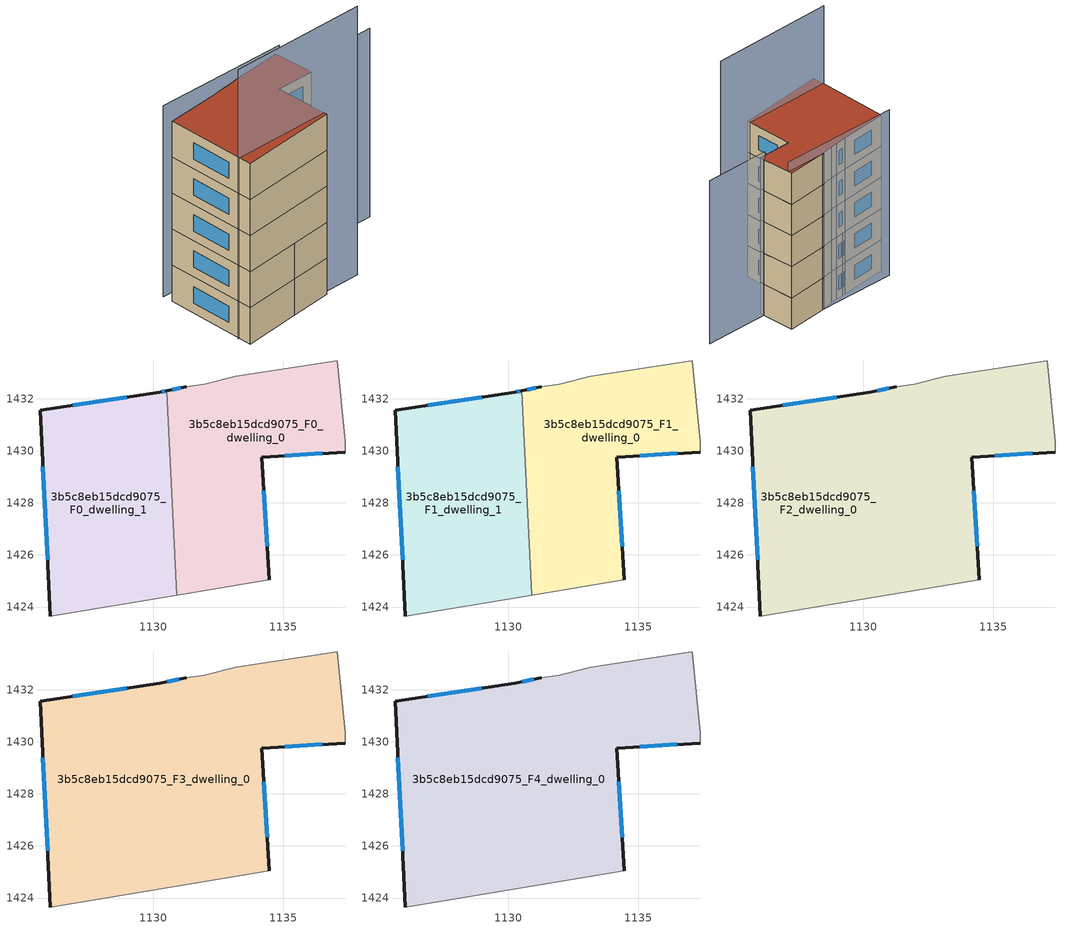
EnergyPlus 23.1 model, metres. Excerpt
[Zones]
3b5c8eb15dcd9075_F0_dwelling_0
 floor ground (EU_floor_Construction): 1137.07,1433.45 1137.37,1430.35 1137.37,1429.95 1134.17,1429.75 1134.46,1425.05 1130.92,1424.46 1130.53,1432.31 1131.27,1432.46 1131.96,1432.55 1133.17,1432.85 z0
 wall outside (EU_wall_Construction): 1134.46,1425.05 1134.17,1429.75 1137.37,1429.95 / 1131.27,1432.46 1130.53,1432.31 z0:3
 wall adiabatic (EU_wall_Construction): 1137.37,1429.95 1137.37,1430.35 1137.07,1433.45 1133.17,1432.85 1131.96,1432.55 1131.27,1432.46 / 1130.92,1424.46 1134.46,1425.05 z0:3
 wall to 3b5c8eb15dcd9075_F0_dwelling_1 (EU_wall_Construction): 1130.53,1432.31 1130.92,1424.46 z0:3
 window (EU_Window_Construction): 1135.05,1429.81 1136.49,1429.9 / 1134.38,1426.34 1134.25,1428.46 / 1131.06,1432.41 1130.73,1432.35 z0.83:2.17
3b5c8eb15dcd9075_F0_dwelling_1
 floor ground (EU_floor_Construction): 1130.53,1432.31 1130.92,1424.46 1126.06,1423.65 1125.66,1431.55 1130.26,1432.25 z0
 wall outside (EU_wall_Construction): 1130.53,1432.31 1130.26,1432.25 1125.66,1431.55 1126.06,1423.65 z0:3
 wall adiabatic (EU_wall_Construction): 1126.06,1423.65 1130.92,1424.46 z0:3
 window (EU_Window_Construction): 1129,1432.06 1126.93,1431.75 / 1130.45,1432.29 1130.34,1432.27 / 1125.77,1429.38 1125.95,1425.82 z0.83:2.17
3b5c8eb15dcd9075_F1_dwelling_0
 floor to 3b5c8eb15dcd9075_F0_dwelling_0 (EU_floor_Construction): 1137.07,1433.45 1137.37,1430.35 1137.37,1429.95 1134.17,1429.75 1134.46,1425.05 1130.92,1424.46 1130.53,1432.31 1131.26,1432.46 1131.96,1432.55 1133.17,1432.85 z3
 wall outside (EU_wall_Construction): 1134.46,1425.05 1134.17,1429.75 1137.37,1429.95 / 1131.27,1432.46 1130.53,1432.31 z3:6
 wall adiabatic (EU_wall_Construction): 1137.37,1429.95 1137.37,1430.35 1137.07,1433.45 1133.17,1432.85 1131.96,1432.55 1131.27,1432.46 / 1130.92,1424.46 1134.46,1425.05 z3:6
 wall to 3b5c8eb15dcd9075_F1_dwelling_1 (EU_wall_Construction): 1130.53,1432.31 1130.92,1424.46 z3:6
 window (EU_Window_Construction): 1135.05,1429.81 1136.49,1429.9 / 1134.38,1426.34 1134.25,1428.46 / 1131.06,1432.41 1130.73,1432.35 z3.83:5.17
3b5c8eb15dcd9075_F1_dwelling_1
 floor to 3b5c8eb15dcd9075_F0_dwelling_1 (EU_floor_Construction): 1130.53,1432.31 1130.92,1424.46 1126.06,1423.65 1125.66,1431.55 1130.26,1432.25 z3
 wall outside (EU_wall_Construction): 1130.53,1432.31 1130.26,1432.25 1125.66,1431.55 1126.06,1423.65 z3:6
 wall adiabatic (EU_wall_Construction): 1126.06,1423.65 1130.92,1424.46 z3:6
 window (EU_Window_Construction): 1129,1432.06 1126.93,1431.75 / 1130.45,1432.29 1130.34,1432.27 / 1125.77,1429.38 1125.95,1425.82 z3.83:5.17
3b5c8eb15dcd9075_F2_dwelling_0
 floor to 3b5c8eb15dcd9075_F1_dwelling_0 (EU_floor_Construction): 1137.07,1433.45 1137.37,1430.35 1137.37,1429.95 1134.17,1429.75 1134.46,1425.05 1130.92,1424.46 1130.53,1432.31 1131.26,1432.46 1131.96,1432.55 1133.17,1432.85 z6
 floor to 3b5c8eb15dcd9075_F1_dwelling_1 (EU_floor_Construction): 1130.53,1432.31 1130.92,1424.46 1126.06,1423.65 1125.66,1431.55 1130.26,1432.25 z6
 wall outside (EU_wall_Construction): 1134.46,1425.05 1134.17,1429.75 1137.37,1429.95 / 1131.27,1432.46 1130.26,1432.25 1125.66,1431.55 1126.06,1423.65 z6:9
 wall adiabatic (EU_wall_Construction): 1137.37,1429.95 1137.37,1430.35 1137.07,1433.45 1133.17,1432.85 1131.96,1432.55 1131.27,1432.46 / 1126.06,1423.65 1134.46,1425.05 z6:9
 window (EU_Window_Construction): 1135.05,1429.81 1136.49,1429.9 / 1134.38,1426.34 1134.25,1428.46 / 1125.77,1429.38 1125.95,1425.82 / 1129,1432.06 1126.93,1431.75 / 1130.99,1432.4 1130.54,1432.31 z6.83:8.17
3b5c8eb15dcd9075_F3_dwelling_0
 floor to 3b5c8eb15dcd9075_F2_dwelling_0 (EU_floor_Construction): 1137.07,1433.45 1137.37,1430.35 1137.37,1429.95 1134.17,1429.75 1134.46,1425.05 1126.06,1423.65 1125.66,1431.55 1130.26,1432.25 1131.26,1432.46 1131.96,1432.55 1133.17,1432.85 z9
 wall outside (EU_wall_Construction): 1134.46,1425.05 1134.17,1429.75 1137.37,1429.95 / 1131.27,1432.46 1130.26,1432.25 1125.66,1431.55 1126.06,1423.65 z9:12
 wall adiabatic (EU_wall_Construction): 1137.37,1429.95 1137.37,1430.35 1137.07,1433.45 1133.17,1432.85 1131.96,1432.55 1131.27,1432.46 / 1126.06,1423.65 1134.46,1425.05 z9:12
 window (EU_Window_Construction): 1135.05,1429.81 1136.49,1429.9 / 1134.38,1426.34 1134.25,1428.46 / 1125.77,1429.38 1125.95,1425.82 / 1129,1432.06 1126.93,1431.75 / 1130.99,1432.4 1130.54,1432.31 z9.83:11.17
3b5c8eb15dcd9075_F4_dwelling_0
 floor to 3b5c8eb15dcd9075_F3_dwelling_0 (EU_floor_Construction): 1137.07,1433.45 1137.37,1430.35 1137.37,1429.95 1134.17,1429.75 1134.46,1425.05 1126.06,1423.65 1125.66,1431.55 1130.26,1432.25 1131.26,1432.46 1131.96,1432.55 1133.17,1432.85 z12
 wall outside (EU_wall_Construction): 1134.46,1425.05 1134.17,1429.75 1137.37,1429.95 / 1131.27,1432.46 1130.26,1432.25 1125.66,1431.55 1126.06,1423.65 z12:15
 wall adiabatic (EU_wall_Construction): 1137.37,1429.95 1137.37,1430.35 1137.07,1433.45 1133.17,1432.85 1131.96,1432.55 1131.27,1432.46 / 1126.06,1423.65 1134.46,1425.05 z12:15
 window (EU_Window_Construction): 1135.05,1429.81 1136.49,1429.9 / 1134.38,1426.34 1134.25,1428.46 / 1125.77,1429.38 1125.95,1425.82 / 1129,1432.06 1126.93,1431.75 / 1130.99,1432.4 1130.54,1432.31 z12.83:14.17
 roof outside (EU_roof_Construction): 1134.46,1425.05 1134.17,1429.75 1137.37,1429.95 1137.37,1430.35 1137.07,1433.45 1133.17,1432.85 1131.96,1432.55 1131.27,1432.46 1130.26,1432.25 1125.66,1431.55 1126.06,1423.65 z15
shading: 1143.57,1430.75 1137.27,1430.35 z0:15.7; 1137.09,1433.06 1125.61,1432.46 z0:15.9; 1125.9,1424.76 1137.81,1425.56 z0:22.4
[Building]
EU S2 Campaign: North Axis=0; Terrain=City; Solar Distribution=FullExterior
[Site:Location]
Lyon-Bron: Latitude=45.75; Longitude=5; Time Zone=1; Elevation=198
[SizingPeriod:WeatherFileDays]
AnnualSizingPeriod: Begin Month=1; Begin Day of Month=1; End Month=12; End Day of Month=31; Day of Week for Start Day=Monday; Use Weather File Daylight Saving Period=No; Use Weather File Rain and Snow Indicators=No
[MATERIAL]
EU_InternalMass_Material: Roughness=MediumRough; Thickness=0.1; Conductivity=1; Density=1800; Specific Heat=900; Thermal Absorptance=0.9; Solar Absorptance=0.7; Visible Absorptance=0.7
[MATERIAL:NOMASS] Roughness=MediumRough; Thermal Absorptance=0.9; Solar Absorptance=0.7; Visible Absorptance=0.7
Name | Thermal Resistance
EU_wall_NoMass | 0.87146
EU_roof_NoMass | 0.842276
EU_floor_NoMass | 0.496999
[WINDOWMATERIAL:SIMPLEGLAZINGSYSTEM]
EU_Window_SimpleGlazing: UFactor=2.2525; Solar Heat Gain Coefficient=0.76; Visible Transmittance=0.76
[CONSTRUCTION]
EU_wall_Construction: EU_wall_NoMass
EU_roof_Construction: EU_roof_NoMass
EU_floor_Construction: EU_floor_NoMass
EU_Window_Construction: EU_Window_SimpleGlazing
EU_InternalMass_Construction: EU_InternalMass_Material
[ZONE] Type=1; Multiplier=1; Ceiling Height=autocalculate; Floor Area=autocalculate; Part of Total Floor Area=Yes
Name | Volume
3b5c8eb15dcd9075_F0_dwelling_0 | 115.751
3b5c8eb15dcd9075_F1_dwelling_0 | 115.753
3b5c8eb15dcd9075_F2_dwelling_0 | 231.505
3b5c8eb15dcd9075_F3_dwelling_0; 3b5c8eb15dcd9075_F4_dwelling_0 | 231.511
3b5c8eb15dcd9075_F0_dwelling_1; 3b5c8eb15dcd9075_F1_dwelling_1 | 115.754
[INTERNALMASS] Construction=EU_InternalMass_Construction
Name | Zone or ZoneList | Surface Area
3b5c8eb15dcd9075_F0_dwelling_0_EU_InternalMass | 3b5c8eb15dcd9075_F0_dwelling_0 | 38.5838
3b5c8eb15dcd9075_F0_dwelling_1_EU_InternalMass | 3b5c8eb15dcd9075_F0_dwelling_1 | 38.5833
3b5c8eb15dcd9075_F1_dwelling_0_EU_InternalMass | 3b5c8eb15dcd9075_F1_dwelling_0 | 38.5838
3b5c8eb15dcd9075_F1_dwelling_1_EU_InternalMass | 3b5c8eb15dcd9075_F1_dwelling_1 | 38.5833
3b5c8eb15dcd9075_F2_dwelling_0_EU_InternalMass | 3b5c8eb15dcd9075_F2_dwelling_0 | 77.1705
3b5c8eb15dcd9075_F3_dwelling_0_EU_InternalMass | 3b5c8eb15dcd9075_F3_dwelling_0 | 77.1705
3b5c8eb15dcd9075_F4_dwelling_0_EU_InternalMass | 3b5c8eb15dcd9075_F4_dwelling_0 | 77.1705
[OTHEREQUIPMENT] Fuel Type=Electricity; Design Level Calculation Method=Watts/Area; Power per Zone Floor Area=1; Fraction Latent=0; Fraction Radiant=0; Fraction Lost=0; Carbon Dioxide Generation Rate=0; EndUse Subcategory=EU_Step8_InternalGains
Name | Zone or ZoneList or Space or SpaceList | Schedule
EU_Step8_InternalGain_3b5c8eb15dcd9075_F0_dwelling_0_f000 | 3b5c8eb15dcd9075_F0_dwelling_0 | EU_Step8_GainSchedule_3b5c8eb15dcd9075_F0_dwelling_0_f000
EU_Step8_InternalGain_3b5c8eb15dcd9075_F0_dwelling_1_f000 | 3b5c8eb15dcd9075_F0_dwelling_1 | EU_Step8_GainSchedule_3b5c8eb15dcd9075_F0_dwelling_1_f000
EU_Step8_InternalGain_3b5c8eb15dcd9075_F1_dwelling_0_f000 | 3b5c8eb15dcd9075_F1_dwelling_0 | EU_Step8_GainSchedule_3b5c8eb15dcd9075_F1_dwelling_0_f000
EU_Step8_InternalGain_3b5c8eb15dcd9075_F1_dwelling_1_f000 | 3b5c8eb15dcd9075_F1_dwelling_1 | EU_Step8_GainSchedule_3b5c8eb15dcd9075_F1_dwelling_1_f000
EU_Step8_InternalGain_3b5c8eb15dcd9075_F2_dwelling_0_f000 | 3b5c8eb15dcd9075_F2_dwelling_0 | EU_Step8_GainSchedule_3b5c8eb15dcd9075_F2_dwelling_0_f000
EU_Step8_InternalGain_3b5c8eb15dcd9075_F3_dwelling_0_f000 | 3b5c8eb15dcd9075_F3_dwelling_0 | EU_Step8_GainSchedule_3b5c8eb15dcd9075_F3_dwelling_0_f000
EU_Step8_InternalGain_3b5c8eb15dcd9075_F4_dwelling_0_f000 | 3b5c8eb15dcd9075_F4_dwelling_0 | EU_Step8_GainSchedule_3b5c8eb15dcd9075_F4_dwelling_0_f000
[ZONEVENTILATION:DESIGNFLOWRATE] Schedule=EU_AlwaysOn; Design Flow Rate Calculation Method=AirChanges/Hour; Air Changes per Hour=0.425; Ventilation Type=Natural; Fan Pressure Rise=0; Fan Total Efficiency=1; Constant Term Coefficient=1; Temperature Term Coefficient=0; Velocity Term Coefficient=0; Velocity Squared Term Coefficient=0; Minimum Indoor Temperature=-100; Maximum Indoor Temperature=100; Delta Temperature=-100; Minimum Outdoor Temperature=-100; Maximum Outdoor Temperature=100; Maximum Wind Speed=40
Name | Zone or ZoneList or Space or SpaceList
EU_ConstantAir_3b5c8eb15dcd9075_F0_dwelling_0 | 3b5c8eb15dcd9075_F0_dwelling_0
EU_ConstantAir_3b5c8eb15dcd9075_F0_dwelling_1 | 3b5c8eb15dcd9075_F0_dwelling_1
EU_ConstantAir_3b5c8eb15dcd9075_F1_dwelling_0 | 3b5c8eb15dcd9075_F1_dwelling_0
EU_ConstantAir_3b5c8eb15dcd9075_F1_dwelling_1 | 3b5c8eb15dcd9075_F1_dwelling_1
EU_ConstantAir_3b5c8eb15dcd9075_F2_dwelling_0 | 3b5c8eb15dcd9075_F2_dwelling_0
EU_ConstantAir_3b5c8eb15dcd9075_F3_dwelling_0 | 3b5c8eb15dcd9075_F3_dwelling_0
EU_ConstantAir_3b5c8eb15dcd9075_F4_dwelling_0 | 3b5c8eb15dcd9075_F4_dwelling_0
[HVACTEMPLATE:THERMOSTAT] Constant Heating Setpoint=20; Constant Cooling Setpoint=50
EU_HeatOnly_3b5c8eb15dcd9075_F0_dwelling_0; EU_HeatOnly_3b5c8eb15dcd9075_F0_dwelling_1; EU_HeatOnly_3b5c8eb15dcd9075_F1_dwelling_0; EU_HeatOnly_3b5c8eb15dcd9075_F1_dwelling_1; EU_HeatOnly_3b5c8eb15dcd9075_F2_dwelling_0; EU_HeatOnly_3b5c8eb15dcd9075_F3_dwelling_0; EU_HeatOnly_3b5c8eb15dcd9075_F4_dwelling_0
[HVACTEMPLATE:ZONE:IDEALLOADSAIRSYSTEM] System Availability Schedule=EU_AlwaysOn; Maximum Heating Supply Air Temperature=50; Minimum Cooling Supply Air Temperature=13; Maximum Heating Supply Air Humidity Ratio=0.0156; Minimum Cooling Supply Air Humidity Ratio=0.0077; Heating Limit=NoLimit; Cooling Limit=NoLimit; Heating Availability Schedule=EU_AlwaysOn; Cooling Availability Schedule=EU_CoolingOff; Dehumidification Control Type=ConstantSensibleHeatRatio; Cooling Sensible Heat Ratio=0.7; Dehumidification Setpoint=60; Humidification Control Type=None; Humidification Setpoint=30; Outdoor Air Method=None; Outdoor Air Flow Rate per Person=0.00944; Outdoor Air Flow Rate per Zone Floor Area=0; Outdoor Air Flow Rate per Zone=0; Demand Controlled Ventilation Type=None; Outdoor Air Economizer Type=NoEconomizer; Heat Recovery Type=None; Sensible Heat Recovery Effectiveness=0.7; Latent Heat Recovery Effectiveness=0.65
Name | Template Thermostat
3b5c8eb15dcd9075_F0_dwelling_0 | EU_HeatOnly_3b5c8eb15dcd9075_F0_dwelling_0
3b5c8eb15dcd9075_F0_dwelling_1 | EU_HeatOnly_3b5c8eb15dcd9075_F0_dwelling_1
3b5c8eb15dcd9075_F1_dwelling_0 | EU_HeatOnly_3b5c8eb15dcd9075_F1_dwelling_0
3b5c8eb15dcd9075_F1_dwelling_1 | EU_HeatOnly_3b5c8eb15dcd9075_F1_dwelling_1
3b5c8eb15dcd9075_F2_dwelling_0 | EU_HeatOnly_3b5c8eb15dcd9075_F2_dwelling_0
3b5c8eb15dcd9075_F3_dwelling_0 | EU_HeatOnly_3b5c8eb15dcd9075_F3_dwelling_0
3b5c8eb15dcd9075_F4_dwelling_0 | EU_HeatOnly_3b5c8eb15dcd9075_F4_dwelling_0
[SIZING:ZONE] Zone Cooling Design Supply Air Temperature Input Method=SupplyAirTemperature; Zone Cooling Design Supply Air Temperature=13; Zone Heating Design Supply Air Temperature Input Method=SupplyAirTemperature; Zone Heating Design Supply Air Temperature=50; Zone Cooling Design Supply Air Humidity Ratio=0.008; Zone Heating Design Supply Air Humidity Ratio=0.008; Cooling Design Air Flow Method=DesignDay; Cooling Design Air Flow Rate=0; Cooling Minimum Air Flow per Zone Floor Area=0.000762; Cooling Minimum Air Flow=0; Cooling Minimum Air Flow Fraction=0.2; Heating Design Air Flow Method=DesignDay; Heating Design Air Flow Rate=0; Heating Maximum Air Flow per Zone Floor Area=0.002032; Heating Maximum Air Flow=0.141576; Heating Maximum Air Flow Fraction=0.3; Account for Dedicated Outdoor Air System=No; Dedicated Outdoor Air System Control Strategy=NeutralSupplyAir; Dedicated Outdoor Air Low Setpoint Temperature for Design=autosize; Dedicated Outdoor Air High Setpoint Temperature for Design=autosize; Zone Load Sizing Method=Sensible Load Only No Latent Load; Zone Latent Cooling Design Supply Air Humidity Ratio Input Method=HumidityRatioDifference; Zone Cooling Design Supply Air Humidity Ratio Difference=0.005; Zone Latent Heating Design Supply Air Humidity Ratio Input Method=HumidityRatioDifference; Zone Humidification Design Supply Air Humidity Ratio Difference=0.005
3b5c8eb15dcd9075_F0_dwelling_0; 3b5c8eb15dcd9075_F0_dwelling_1; 3b5c8eb15dcd9075_F1_dwelling_0; 3b5c8eb15dcd9075_F1_dwelling_1; 3b5c8eb15dcd9075_F2_dwelling_0; 3b5c8eb15dcd9075_F3_dwelling_0; 3b5c8eb15dcd9075_F4_dwelling_0
[SCHEDULE:CONSTANT]
Name | Hourly Value
EU_AlwaysOn | 1
EU_CoolingOff | 0
[SCHEDULE:FILE] Column Number=1; Rows to Skip at Top=0; Number of Hours of Data=8760; Column Separator=Comma; Interpolate to Timestep=No; Minutes per Item=60; Adjust Schedule for Daylight Savings=Yes
Name | File
EU_Step8_GainSchedule_3b5c8eb15dcd9075_F0_dwelling_0_f000 | ../../schedules/3b5c8eb15dcd9075/3b5c8eb15dcd9075_F0_dwelling_0_f000_gain.csv
EU_Step8_GainSchedule_3b5c8eb15dcd9075_F0_dwelling_1_f000 | ../../schedules/3b5c8eb15dcd9075/3b5c8eb15dcd9075_F0_dwelling_1_f000_gain.csv
EU_Step8_GainSchedule_3b5c8eb15dcd9075_F1_dwelling_0_f000 | ../../schedules/3b5c8eb15dcd9075/3b5c8eb15dcd9075_F1_dwelling_0_f000_gain.csv
EU_Step8_GainSchedule_3b5c8eb15dcd9075_F1_dwelling_1_f000 | ../../schedules/3b5c8eb15dcd9075/3b5c8eb15dcd9075_F1_dwelling_1_f000_gain.csv
EU_Step8_GainSchedule_3b5c8eb15dcd9075_F2_dwelling_0_f000 | ../../schedules/3b5c8eb15dcd9075/3b5c8eb15dcd9075_F2_dwelling_0_f000_gain.csv
EU_Step8_GainSchedule_3b5c8eb15dcd9075_F3_dwelling_0_f000 | ../../schedules/3b5c8eb15dcd9075/3b5c8eb15dcd9075_F3_dwelling_0_f000_gain.csv
EU_Step8_GainSchedule_3b5c8eb15dcd9075_F4_dwelling_0_f000 | ../../schedules/3b5c8eb15dcd9075/3b5c8eb15dcd9075_F4_dwelling_0_f000_gain.csv
